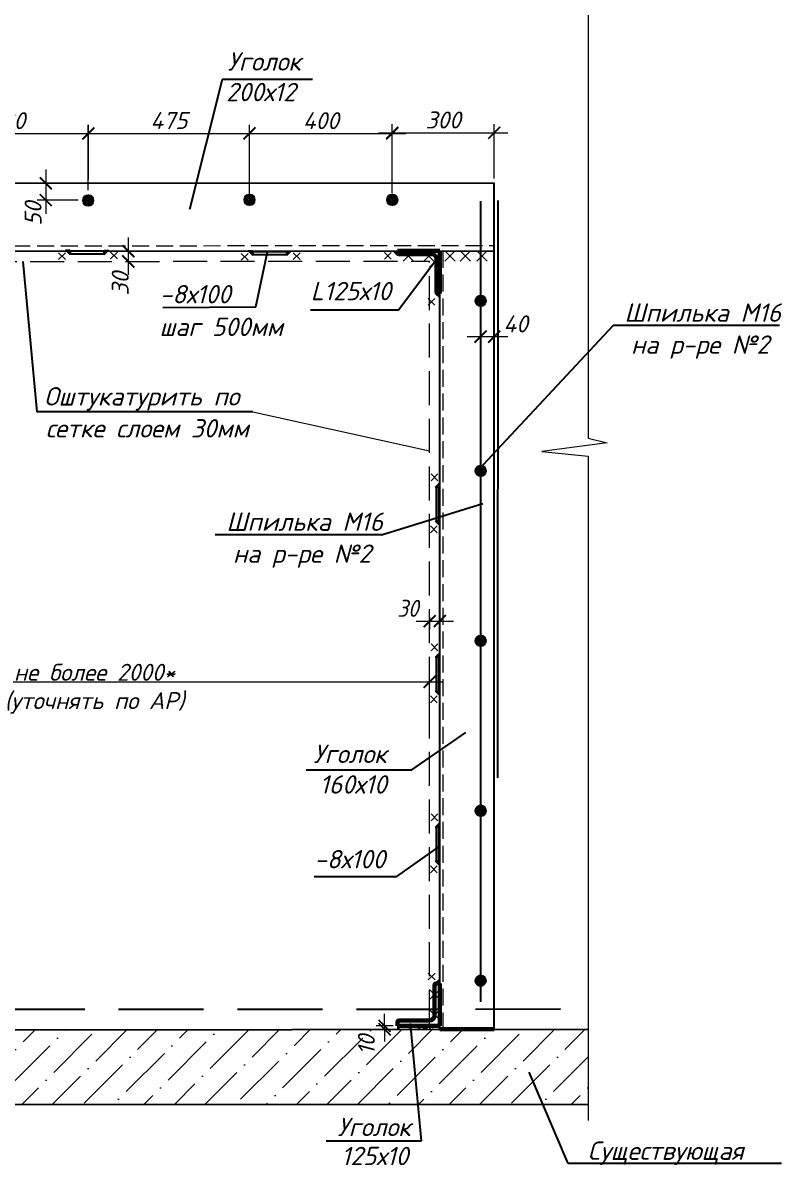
# Model space of a CAD drawing. Header units: millimetres. Extents: x 749182 to 2267578, y 70462 to 311449.
# Drawn here: x 2115148 to 2117382, y 199227 to 202588 of the extents above; entities that cross this region are included whole.
import ezdxf

# ---------------------------------------------------------------- set-up
doc = ezdxf.new("R2010")
doc.units = ezdxf.units.MM
for name, pattern in [('GOST2.303 4', [7, 5, -2, 0]), ('ГОСТ 2.303 4', [7, 5, -2, 0]), ('осеваяX2', [4, 2.5, -0.5, 0.5, -0.5])]:
    doc.linetypes.add(name, pattern=pattern)
doc.layers.get('Defpoints').update_dxf_attribs({"color": 255})
for name, color, linetype, lineweight in [('1Стены', 252, 'Continuous', 25), ('монолит', 176, 'Continuous', 50), ('Оси', 165, 'осеваяX2', 13), ('Размер', 7, 'Continuous', 13), ('сварка', 156, 'Continuous', 9), ('штрих', 8, 'Continuous', 5), ('штриховка кирпич', 42, 'Continuous', 5)]:
    doc.layers.add(name, color=color, linetype=linetype, lineweight=lineweight)
doc.layers.add('CS_UNPLOTTED', color=254, linetype='Continuous', plot=False)
doc.layers.add('металл', color=124, linetype='Continuous')
doc.layers.add('Текст', color=7, linetype='Continuous')
doc.styles.add('GOST 2.304_new', font='isocpeur.ttf', dxfattribs={"width": 0.9, "oblique": 15})
doc.styles.add('М2', font='isocpeui.ttf')
doc.dimstyles.new('SPDS', dxfattribs={"dimscale": 25, "dimtxt": 2.5, "dimasz": 1.77, "dimexe": 1.25, "dimexo": 0.625, "dimtad": 1, "dimdec": 0, "dimrnd": 0.001, "dimtxsty": 'GOST 2.304_new', "dimblk": 'ARCHTICK', "dimcen": 2.5, "dimdle": 2, "dimclrt": 256, "dimazin": 2, "dimtfac": 0.75, "dimtdec": 0, "dimtmove": 1, "dimatfit": 3, "dimfxl": 0, "dimtolj": 1, "dimlwd": 9, "dimlwe": 9, "dimarcsym": 0})
doc.dimstyles.new('SPDS 1_20', dxfattribs={"dimscale": 20, "dimtxt": 2.5, "dimasz": 1.77, "dimexe": 1.25, "dimexo": 0.625, "dimtad": 1, "dimdec": 0, "dimrnd": 0.001, "dimtxsty": 'М2', "dimblk": 'ARCHTICK', "dimcen": 2.5, "dimdle": 2, "dimclrt": 256, "dimadec": 0, "dimazin": 2, "dimtfac": 0.75, "dimtdec": 0, "dimtmove": 1, "dimatfit": 3, "dimfxl": 0, "dimtolj": 1, "dimlwd": 9, "dimlwe": 9, "dimarcsym": 0})

# ---------------------------------------------------------------- blocks, each defined once
blk = doc.blocks.new('_ArchTick')
at = {"color": 0, "linetype": 'ByBlock', "const_width": 0.15}
blk.add_lwpolyline([(-0.5, -0.5), (0.5, 0.5)], dxfattribs=at)
blk = doc.blocks.new('*D2992')
at = {"color": 0, "lineweight": 9, "ltscale": 20, "transparency": 16777216}
for p, q in [((2116304.7, 200827.7), (2116414.7, 200827.7)), ((2116344.7, 200838.8), (2116344.7, 200802.7)), ((2116374.7, 200838.8), (2116374.7, 200802.7))]:
    blk.add_line(p, q, dxfattribs=at)
at = {"layer": 'Defpoints', "color": 0, "lineweight": 20, "ltscale": 20, "transparency": 16777216}
for p in [(2116344.7, 200851.3), (2116374.7, 200851.3), (2116374.7, 200827.7)]:
    blk.add_point(p, dxfattribs=at)
at = {"color": 0, "lineweight": 9, "ltscale": 20, "transparency": 16777216, "xscale": 35.4, "yscale": 35.4, "zscale": 35.4, "rotation": 180}
blk.add_blockref('_ArchTick', (2116344.7, 200827.7), dxfattribs=at)
at = {"color": 0, "lineweight": 9, "ltscale": 20, "transparency": 16777216, "xscale": 35.4, "yscale": 35.4, "zscale": 35.4}
blk.add_blockref('_ArchTick', (2116374.7, 200827.7), dxfattribs=at)
at = {"ltscale": 20, "transparency": 16777216, "insert": (2116280.4, 200865.2), "char_height": 50, "attachment_point": 5, "style": 'GOST 2.304_new'}
blk.add_mtext('\\A1;30', dxfattribs=at)
blk = doc.blocks.new('свар')
at = {"layer": 'сварка', "color": 0, "linetype": 'Continuous', "ltscale": 10}
for p, q in [((10, 10), (-10, -10)), ((-10, 10), (10, -10))]:
    blk.add_line(p, q, dxfattribs=at)
blk = doc.blocks.new('*D3006')
at = {"color": 0, "lineweight": 9, "ltscale": 20, "transparency": 16777216}
for p, q in [((2116212.3, 199636.8), (2116212.3, 199672.2)), ((2116237.2, 199636.8), (2116187.3, 199636.8)), ((2116212.3, 199636.8), (2116212.3, 199626.8)), ((2116237.2, 199626.8), (2116187.3, 199626.8)), ((2116212.3, 199626.8), (2116212.3, 199591.4))]:
    blk.add_line(p, q, dxfattribs=at)
at = {"layer": 'Defpoints', "color": 0, "lineweight": 20, "ltscale": 20, "transparency": 16777216}
for p in [(2116249.7, 199636.8), (2116212.3, 199626.8), (2116249.7, 199626.8)]:
    blk.add_point(p, dxfattribs=at)
at = {"color": 0, "lineweight": 9, "ltscale": 20, "transparency": 16777216, "xscale": 35.4, "yscale": 35.4, "zscale": 35.4}
for p, rotation in [((2116212.3, 199636.8), 270), ((2116212.3, 199626.8), 90)]:
    blk.add_blockref('_ArchTick', p, dxfattribs=dict(at, rotation=rotation))
at = {"ltscale": 20, "transparency": 16777216, "insert": (2116158.4, 199581.1), "char_height": 50, "attachment_point": 5, "rotation": 90, "style": 'М2'}
blk.add_mtext('\\A1;10', dxfattribs=at)
blk = doc.blocks.new('м16')
at = {"layer": 'металл', "lineweight": 30, "ltscale": 20}
for p, q in [((-11, 6.4), (0, 12.7)), ((-11, -6.4), (-11, 6.4)), ((0, 12.7), (11, 6.4)), ((11, 6.4), (11, -6.4)), ((0, -12.7), (-11, -6.4)), ((11, -6.4), (0, -12.7))]:
    blk.add_line(p, q, dxfattribs=at)
blk.add_circle((0, 0), 15, dxfattribs=at)
for radius, start, end in [(10.4, 0, 180), (10.4, 180, 0), (6.92, 0, 180), (6.92, 180, 0)]:
    blk.add_arc((0, 0), radius, start, end, dxfattribs=at)
at = {"layer": 'металл', "linetype": 'Continuous', "lineweight": 25, "ltscale": 20}
blk.add_arc((0, 0), 8, 255, 165, dxfattribs=at)
at = {"layer": 'Оси', "ltscale": 20}
for p, q in [((17, 0), (-17.3, 0)), ((0, 17.3), (0, -17.3))]:
    blk.add_line(p, q, dxfattribs=at)
blk = doc.blocks.new('*D3010')
at = {"color": 0, "lineweight": 9, "ltscale": 20, "transparency": 16777216}
for p, q in [((2115774.7, 202262.3), (2116274.6, 202262.3)), ((2115814.7, 202079.3), (2115814.7, 202287.3)), ((2116234.6, 202086.2), (2116234.6, 202287.3))]:
    blk.add_line(p, q, dxfattribs=at)
at = {"layer": 'Defpoints', "color": 0, "lineweight": 20, "ltscale": 20, "transparency": 16777216}
for p in [(2116234.6, 202262.3), (2115814.7, 202066.8), (2116234.6, 202073.7)]:
    blk.add_point(p, dxfattribs=at)
at = {"color": 0, "lineweight": 9, "ltscale": 20, "transparency": 16777216, "xscale": 35.4, "yscale": 35.4, "zscale": 35.4, "rotation": 180}
blk.add_blockref('_ArchTick', (2115814.7, 202262.3), dxfattribs=at)
at = {"color": 0, "lineweight": 9, "ltscale": 20, "transparency": 16777216, "xscale": 35.4, "yscale": 35.4, "zscale": 35.4}
blk.add_blockref('_ArchTick', (2116234.6, 202262.3), dxfattribs=at)
at = {"ltscale": 20, "transparency": 16777216, "insert": (2116024.6, 202299.8), "char_height": 50, "attachment_point": 5, "style": 'М2'}
blk.add_mtext('\\A1;400', dxfattribs=at)
blk = doc.blocks.new('*D3011')
at = {"color": 0, "lineweight": 9, "ltscale": 20, "transparency": 16777216}
for p, q in [((2116194.6, 202264.3), (2116574.7, 202264.3)), ((2116234.6, 202086.2), (2116234.6, 202289.3)), ((2116534.7, 202129.3), (2116534.7, 202289.3))]:
    blk.add_line(p, q, dxfattribs=at)
at = {"layer": 'Defpoints', "color": 0, "lineweight": 20, "ltscale": 20, "transparency": 16777216}
for p in [(2116534.7, 202264.3), (2116534.7, 202116.8), (2116234.6, 202073.7)]:
    blk.add_point(p, dxfattribs=at)
at = {"color": 0, "lineweight": 9, "ltscale": 20, "transparency": 16777216, "xscale": 35.4, "yscale": 35.4, "zscale": 35.4, "rotation": 180}
blk.add_blockref('_ArchTick', (2116234.6, 202264.3), dxfattribs=at)
at = {"color": 0, "lineweight": 9, "ltscale": 20, "transparency": 16777216, "xscale": 35.4, "yscale": 35.4, "zscale": 35.4}
blk.add_blockref('_ArchTick', (2116534.7, 202264.3), dxfattribs=at)
at = {"ltscale": 20, "transparency": 16777216, "insert": (2116384.6, 202301.8), "char_height": 50, "attachment_point": 5, "style": 'М2'}
blk.add_mtext('\\A1;300', dxfattribs=at)
blk = doc.blocks.new('*D2994')
at = {"color": 0, "lineweight": 9, "ltscale": 20, "transparency": 16777216}
for p, q in [((2114289.9, 200648.8), (2116384.7, 200648.8)), ((2114329.9, 200613.5), (2114329.9, 200673.8)), ((2116344.7, 200497.7), (2116344.7, 200673.8))]:
    blk.add_line(p, q, dxfattribs=at)
at = {"layer": 'Defpoints', "color": 0, "lineweight": 20, "ltscale": 20, "transparency": 16777216}
for p in [(2116344.7, 200648.8), (2114329.9, 200601), (2116344.7, 200485.2)]:
    blk.add_point(p, dxfattribs=at)
at = {"color": 0, "lineweight": 9, "ltscale": 20, "transparency": 16777216, "xscale": 35.4, "yscale": 35.4, "zscale": 35.4, "rotation": 180}
blk.add_blockref('_ArchTick', (2114329.9, 200648.8), dxfattribs=at)
at = {"color": 0, "lineweight": 9, "ltscale": 20, "transparency": 16777216, "xscale": 35.4, "yscale": 35.4, "zscale": 35.4}
blk.add_blockref('_ArchTick', (2116344.7, 200648.8), dxfattribs=at)
at = {"ltscale": 20, "transparency": 16777216, "insert": (2115358.8, 200628.7), "char_height": 50, "width": 743.323, "attachment_point": 5, "style": 'М2'}
blk.add_mtext('\\A1;не более 2000*\\P(уточнять по АР)', dxfattribs=at)
blk = doc.blocks.new('*D2996')
at = {"layer": 'Defpoints', "color": 0, "lineweight": 20, "ltscale": 100, "transparency": 16777216}
for p in [(2115340.3, 202262.3), (2114859.9, 202108.3), (2115340.3, 202082.4)]:
    blk.add_point(p, dxfattribs=at)
at = {"layer": 'Размер', "color": 0, "lineweight": 9, "ltscale": 100, "transparency": 16777216}
for p, q in [((2114819.9, 202262.3), (2115380.3, 202262.3)), ((2114859.9, 202120.8), (2114859.9, 202287.3)), ((2115340.3, 202094.9), (2115340.3, 202287.3))]:
    blk.add_line(p, q, dxfattribs=at)
at = {"layer": 'Размер', "color": 0, "lineweight": 9, "ltscale": 100, "transparency": 16777216, "xscale": 35.4, "yscale": 35.4, "zscale": 35.4, "rotation": 180}
blk.add_blockref('_ArchTick', (2114859.9, 202262.3), dxfattribs=at)
at = {"layer": 'Размер', "color": 0, "lineweight": 9, "ltscale": 100, "transparency": 16777216, "xscale": 35.4, "yscale": 35.4, "zscale": 35.4}
blk.add_blockref('_ArchTick', (2115340.3, 202262.3), dxfattribs=at)
at = {"layer": 'Размер', "ltscale": 100, "transparency": 16777216, "insert": (2115100.1, 202299.8), "char_height": 50, "attachment_point": 5, "style": 'М2'}
blk.add_mtext('\\A1;480', dxfattribs=at)
blk = doc.blocks.new('*D2997')
at = {"layer": 'Defpoints', "color": 0, "lineweight": 20, "ltscale": 100, "transparency": 16777216}
for p in [(2115814.7, 202262.3), (2115340.7, 202115.6), (2115814.7, 202096.3)]:
    blk.add_point(p, dxfattribs=at)
at = {"layer": 'Размер', "color": 0, "lineweight": 9, "ltscale": 100, "transparency": 16777216}
for p, q in [((2115300.7, 202262.3), (2115854.7, 202262.3)), ((2115340.7, 202128.1), (2115340.7, 202287.3)), ((2115814.7, 202108.8), (2115814.7, 202287.3))]:
    blk.add_line(p, q, dxfattribs=at)
at = {"layer": 'Размер', "color": 0, "lineweight": 9, "ltscale": 100, "transparency": 16777216, "xscale": 35.4, "yscale": 35.4, "zscale": 35.4, "rotation": 180}
blk.add_blockref('_ArchTick', (2115340.7, 202262.3), dxfattribs=at)
at = {"layer": 'Размер', "color": 0, "lineweight": 9, "ltscale": 100, "transparency": 16777216, "xscale": 35.4, "yscale": 35.4, "zscale": 35.4}
blk.add_blockref('_ArchTick', (2115814.7, 202262.3), dxfattribs=at)
at = {"layer": 'Размер', "ltscale": 100, "transparency": 16777216, "insert": (2115577.7, 202300.2), "char_height": 50, "attachment_point": 5, "style": 'М2'}
blk.add_mtext('\\A1;475', dxfattribs=at)
blk = doc.blocks.new('*D2998')
at = {"layer": 'Defpoints', "color": 0, "lineweight": 20, "ltscale": 100, "transparency": 16777216}
for p in [(2115458, 201915.9), (2115458.1, 201885.9), (2115458.1, 201885.9)]:
    blk.add_point(p, dxfattribs=at)
at = {"layer": 'Размер', "color": 0, "lineweight": 9, "ltscale": 100, "transparency": 16777216}
for p, q in [((2115458.1, 201955.9), (2115458.1, 201845.9)), ((2115470.5, 201915.9), (2115483.1, 201915.9)), ((2115470.6, 201885.9), (2115483.1, 201885.9))]:
    blk.add_line(p, q, dxfattribs=at)
at = {"layer": 'Размер', "color": 0, "lineweight": 9, "ltscale": 100, "transparency": 16777216, "xscale": 35.4, "yscale": 35.4, "zscale": 35.4}
for p, rotation in [((2115458.1, 201915.9), 90), ((2115458.1, 201885.9), 270)]:
    blk.add_blockref('_ArchTick', p, dxfattribs=dict(at, rotation=rotation))
at = {"layer": 'Размер', "ltscale": 100, "transparency": 16777216, "insert": (2115434.4, 201820.1), "char_height": 50, "attachment_point": 5, "rotation": 90, "style": 'М2'}
blk.add_mtext('\\A1;30', dxfattribs=at)
blk = doc.blocks.new('*D3012')
at = {"layer": 'Defpoints', "color": 0, "lineweight": 20, "ltscale": 20, "transparency": 16777216}
for p in [(2116534.7, 201755), (2116494.7, 201752.8), (2116534.7, 201664.5)]:
    blk.add_point(p, dxfattribs=at)
at = {"layer": 'Размер', "color": 0, "lineweight": 9, "ltscale": 20, "transparency": 16777216}
for p, q in [((2116494.7, 201740.3), (2116494.7, 201639.5)), ((2116534.7, 201742.5), (2116534.7, 201639.5)), ((2116454.7, 201664.5), (2116574.7, 201664.5))]:
    blk.add_line(p, q, dxfattribs=at)
at = {"layer": 'Размер', "color": 0, "lineweight": 9, "ltscale": 20, "transparency": 16777216, "xscale": 35.4, "yscale": 35.4, "zscale": 35.4, "rotation": 180}
blk.add_blockref('_ArchTick', (2116494.7, 201664.5), dxfattribs=at)
at = {"layer": 'Размер', "color": 0, "lineweight": 9, "ltscale": 20, "transparency": 16777216, "xscale": 35.4, "yscale": 35.4, "zscale": 35.4}
blk.add_blockref('_ArchTick', (2116534.7, 201664.5), dxfattribs=at)
at = {"layer": 'Размер', "ltscale": 20, "transparency": 16777216, "insert": (2116597.6, 201702), "char_height": 50, "attachment_point": 5, "style": 'М2'}
blk.add_mtext('\\A1;40', dxfattribs=at)
blk = doc.blocks.new('*D2993')
at = {"layer": 'Defpoints', "color": 0, "lineweight": 20, "ltscale": 100, "transparency": 16777216}
for p in [(2115227.2, 202115.7), (2115215.5, 202066.1), (2115322.9, 202066.1)]:
    blk.add_point(p, dxfattribs=at)
at = {"layer": 'Размер', "color": 0, "lineweight": 9, "ltscale": 100, "transparency": 16777216}
for p, q in [((2115215.5, 202155.7), (2115215.5, 202026.1)), ((2115214.7, 202115.7), (2115190.5, 202115.7)), ((2115310.4, 202066.1), (2115190.5, 202066.1))]:
    blk.add_line(p, q, dxfattribs=at)
at = {"layer": 'Размер', "color": 0, "lineweight": 9, "ltscale": 100, "transparency": 16777216, "xscale": 35.4, "yscale": 35.4, "zscale": 35.4}
for p, rotation in [((2115215.5, 202115.7), 90), ((2115215.5, 202066.1), 270)]:
    blk.add_blockref('_ArchTick', p, dxfattribs=dict(at, rotation=rotation))
at = {"layer": 'Размер', "ltscale": 100, "transparency": 16777216, "insert": (2115178, 202026.1), "char_height": 50, "attachment_point": 5, "rotation": 90, "style": 'М2'}
blk.add_mtext('\\A1;50', dxfattribs=at)

msp = doc.modelspace()

# ---------------------------------------------------------------- hatches: boundary and pattern name
at = {"layer": 'Размер', "ltscale": 20}
h = msp.add_hatch(dxfattribs=at)
h.set_pattern_fill('AR-SAND', color=256, scale=0.3)
h.set_pattern_definition([(37.5, (1339896.682, 552389.063), (-0.48000939, 14.68239712), [0, -11.5824, 0, -12.954, 0, -12.3825]), (7.5, (1339896.682, 552389.063), (13.4856985, 21.504753), [0, -6.2484, 0, -10.4394, 0, -4.0005]), (327.5, (1339887.309, 552389.063), (23.7297711, 0.04311554), [0, -3.81, 0, -13.716, 0, -17.907]), (317.5, (1339887.31, 552389.063), (22.90669357, 6.6878797), [0, -1.905, 0, -8.9916, 0, -10.287])])
h.paths.add_polyline_path([(2116249.7124, 199636.8098), (2116344.7124, 199636.8098), (2116344.7124, 199626.8098), (2116249.7124, 199626.8098)])
h.paths.add_polyline_path([(2116344.7124, 199636.8098), (2116374.7124, 199636.8098), (2116374.7124, 199626.8098), (2116344.7124, 199626.8098)])
at = {"layer": 'сварка', "linetype": 'Continuous', "ltscale": 5}
for points in [[(2115287.1865, 201918.8163), (2115273.543, 201918.8163), (2115287.1865, 201905.1729)], [(2115387.3821, 201918.8163), (2115401.0255, 201918.8163), (2115387.3821, 201905.1729)], [(2115824.6048, 201916.8098), (2115810.9614, 201916.8098), (2115824.6048, 201903.1663)], [(2115924.8004, 201916.8098), (2115938.4438, 201916.8098), (2115924.8004, 201903.1663)], [(2116249.7026, 201916.8098), (2116249.7026, 201903.1663), (2116236.0592, 201916.8098)], [(2116374.7026, 201791.8098), (2116361.0592, 201791.8098), (2116374.7026, 201778.1663)], [(2116374.7026, 201221.9076), (2116374.7026, 201235.551), (2116361.0592, 201221.9076)], [(2116374.7026, 201121.712), (2116374.7026, 201108.0685), (2116361.0592, 201121.712)], [(2116374.7026, 200721.9076), (2116374.7026, 200735.551), (2116361.0592, 200721.9076)], [(2116374.7026, 200721.9076), (2116374.7026, 200735.551), (2116361.0592, 200721.9076)], [(2116374.7026, 200621.712), (2116374.7026, 200608.0685), (2116361.0592, 200621.712)], [(2116374.7026, 200221.9076), (2116374.7026, 200235.551), (2116361.0592, 200221.9076)], [(2116374.7026, 200121.712), (2116374.7026, 200108.0685), (2116361.0592, 200121.712)], [(2116374.7026, 199761.8098), (2116374.7026, 199775.4532), (2116361.0592, 199761.8098)]]:
    msp.add_hatch(color=0, dxfattribs=at).paths.add_polyline_path(points, flags=0)
at = {"layer": 'штрих', "ltscale": 15}
h = msp.add_hatch(dxfattribs=at)
h.set_pattern_fill('ANSI36', color=256, scale=20)
h.set_pattern_definition([(45, (-39777409.243, -1371438.85), (33.67596045, 123.47852166), [158.75, -31.75, 0, -31.75])])
h.paths.add_polyline_path([(2113679.8125, 199626.8098), (2113679.8125, 199406.8098), (2116810.8792, 199406.8098), (2116810.8792, 199626.8098)])

# ---------------------------------------------------------------- linework, layer by layer
at = {"ltscale": 100}
for p, q in [((2115733.9711, 202420.8238), (2115638.0778, 202038.9753)), ((2115833.7426, 201751.9583), (2115867.915, 201913.8007)), ((2116252.7898, 201742.8826), (2116374.7026, 201904.918)), ((2115148.3617, 201885.6192), (2115189.3692, 201443.1803)), ((2115559.7778, 201749.9532), (2115833.7426, 201751.9583)), ((2115994.6594, 201742.8826), (2116252.7898, 201742.8826)), ((2116884.528, 201696.7799), (2116486.9752, 201271.8752)), ((2117374.1903, 201696.7799), (2116884.528, 201696.7799)), ((2115824.7112, 201443.1803), (2115189.3692, 201443.1803)), ((2116203.126, 201081.7678), (2116501.1088, 201173.7881)), ((2116203.126, 201081.7678), (2115713.4638, 201081.7678)), ((2116248.0612, 200076.8514), (2116371.6935, 200163.4077)), ((2116005.4576, 200076.8514), (2116248.0612, 200076.8514)), ((2116321.1582, 199299.1482), (2116287.9972, 199644.2705)), ((2116752.3085, 199231.853), (2116637.2559, 199501.2658)), ((2116040.2776, 199299.1482), (2116321.1582, 199299.1482)), ((2117379.8125, 199231.853), (2116752.3085, 199231.853))]:
    msp.add_line(p, q, dxfattribs=at)
at = {"ltscale": 20}
msp.add_line((2116292.7368, 200390.2527), (2116451.0762, 200500.2227), dxfattribs=at)
at = {"color": 0, "ltscale": 20}
for points in [[(2116000.1895, 202420.8238), (2115733.9711, 202420.8238)], [(2115981.4533, 200390.2527), (2116292.7368, 200390.2527)]]:
    msp.add_lwpolyline(points, dxfattribs=at)
at = {"layer": '1Стены', "color": 0, "linetype": 'ГОСТ 2.303 4', "lineweight": 13, "ltscale": 10}
for p, q in [((2114139.866, 201930.8047), (2116534.7026, 201932.8098)), ((2116384.7026, 199626.8098), (2116384.7026, 201916.8098))]:
    msp.add_line(p, q, dxfattribs=at)
at = {"layer": '1Стены', "color": 0, "linetype": 'ГОСТ 2.303 4', "lineweight": 13, "ltscale": 20}
for p in [(2114329.866, 201884.8047), (2116344.7026, 199642.8098)]:
    msp.add_line(p, (2116344.7026, 201886.8098), dxfattribs=at)
at = {"layer": '1Стены', "color": 0, "linetype": 'GOST2.303 4', "ltscale": 50}
msp.add_line((2113679.8125, 199684.8047), (2116810.8792, 199686.8098), dxfattribs=at)
at = {"layer": '1Стены', "color": 0, "linetype": 'ГОСТ 2.303 4', "lineweight": 13, "ltscale": 50}
msp.add_line((2114299.866, 199624.8047), (2116374.6928, 199626.8098), dxfattribs=at)
at = {"layer": 'CS_UNPLOTTED', "ltscale": 20}
for p, q in [((2116494.3929, 202063.0889), (2116494.7026, 199708.0683)), ((2116545.0123, 202065.094), (2116544.7026, 200366.8098))]:
    msp.add_line(p, q, dxfattribs=at)
at = {"layer": 'металл', "color": 0, "ltscale": 20}
for p, q in [((2114139.866, 202114.8047), (2116534.7026, 202116.8098)), ((2116534.7026, 199626.8098), (2116534.7026, 202116.8098)), ((2114139.866, 201914.8047), (2116534.7026, 201916.8098)), ((2116374.7026, 199626.8098), (2116374.7026, 201916.8098))]:
    msp.add_line(p, q, dxfattribs=at)
at = {"layer": 'металл', "color": 0, "linetype": 'Continuous', "lineweight": 60, "ltscale": 20}
for p, q in [((2116249.7026, 201916.8098), (2116249.7026, 201911.4098)), ((2116374.7026, 201916.8098), (2116249.7026, 201916.8098)), ((2116254.3026, 201906.8098), (2116350.7026, 201906.8098)), ((2116364.7026, 201892.8098), (2116364.7026, 201796.4098)), ((2116374.7026, 201791.8098), (2116374.7026, 201916.8098)), ((2116369.3026, 201791.8098), (2116374.7026, 201791.8098)), ((2116358.7026, 199666.8098), (2116358.7026, 199757.2098)), ((2116363.3026, 199761.8098), (2116374.7026, 199761.8098)), ((2116374.7026, 199761.8098), (2116374.7026, 199636.8098)), ((2116249.7026, 199648.2098), (2116249.7026, 199636.8098)), ((2116254.3026, 199652.8098), (2116344.7026, 199652.8098)), ((2116534.7026, 199626.8098), (2116374.7124, 199626.8098))]:
    msp.add_line(p, q, dxfattribs=at)
at = {"layer": 'металл', "color": 0, "linetype": 'Continuous', "lineweight": 60, "ltscale": 20, "extrusion": (0, 0, -1)}
msp.add_line((2116374.7026, 199636.8098), (2116249.7026, 199636.8098), dxfattribs=at)
at = {"layer": 'металл', "color": 0, "ltscale": 20}
for points in [[(2115287.2843, 201915.8072), (2115287.2843, 201907.8072), (2115387.2843, 201907.8072), (2115387.2843, 201915.8072)], [(2115824.7026, 201913.8007), (2115824.7026, 201905.8007), (2115924.7026, 201905.8007), (2115924.7026, 201913.8007)], [(2116371.6935, 201221.8098), (2116363.6935, 201221.8098), (2116363.6935, 201121.8098), (2116371.6935, 201121.8098)], [(2116371.6935, 200721.8098), (2116363.6935, 200721.8098), (2116363.6935, 200621.8098), (2116371.6935, 200621.8098)], [(2116371.6935, 200221.8098), (2116363.6935, 200221.8098), (2116363.6935, 200121.8098), (2116371.6935, 200121.8098)]]:
    msp.add_lwpolyline(points, close=True, dxfattribs=at)
at = {"layer": 'металл', "color": 0, "linetype": 'Continuous', "lineweight": 60, "ltscale": 20}
for centre, radius, start, end in [((2116254.3026, 201911.4098), 4.6, 180, 270), ((2116350.7026, 201892.8098), 14, 0, 90), ((2116369.3026, 201796.4098), 4.6, 180, 270), ((2116363.3026, 199757.2098), 4.6, 90, 180), ((2116254.3026, 199648.2098), 4.6, 90, 180), ((2116344.7026, 199666.8098), 14, 270, 0)]:
    msp.add_arc(centre, radius, start, end, dxfattribs=at)
at = {"layer": 'монолит', "color": 0, "lineweight": 25, "ltscale": 100}
for p, q in [((2113679.8125, 199624.8047), (2116810.8792, 199626.8098)), ((2113679.8125, 199404.8047), (2116810.8792, 199406.8098))]:
    msp.add_line(p, q, dxfattribs=at)
at = {"layer": 'Размер', "ltscale": 100}
msp.add_line((2115824.7112, 201443.1803), (2116344.7026, 201328.1693), dxfattribs=at)
at = {"layer": 'Размер', "color": 0, "ltscale": 20}
msp.add_lwpolyline([(2116374.7124, 199636.8098), (2116249.7124, 199636.8098), (2116249.7124, 199626.8098), (2116374.7124, 199626.8098)], close=True, dxfattribs=at)
at = {"layer": 'сварка', "color": 0, "linetype": 'Continuous', "ltscale": 5}
for p, q in [((2115287.1865, 201918.8163), (2115273.543, 201918.8163)), ((2115273.543, 201918.8163), (2115287.1865, 201905.1729)), ((2115287.1865, 201905.1729), (2115287.1865, 201918.8163)), ((2115387.3821, 201918.8163), (2115401.0255, 201918.8163)), ((2115401.0255, 201918.8163), (2115387.3821, 201905.1729)), ((2115387.3821, 201905.1729), (2115387.3821, 201918.8163)), ((2115824.6048, 201916.8098), (2115810.9614, 201916.8098)), ((2115810.9614, 201916.8098), (2115824.6048, 201903.1663)), ((2115824.6048, 201903.1663), (2115824.6048, 201916.8098)), ((2115924.8004, 201916.8098), (2115938.4438, 201916.8098)), ((2115938.4438, 201916.8098), (2115924.8004, 201903.1663)), ((2115924.8004, 201903.1663), (2115924.8004, 201916.8098)), ((2116249.7026, 201903.1663), (2116236.0592, 201916.8098)), ((2116236.0592, 201916.8098), (2116249.7026, 201916.8098)), ((2116249.7026, 201916.8098), (2116249.7026, 201903.1663)), ((2116374.7026, 201791.8098), (2116361.0592, 201791.8098)), ((2116361.0592, 201791.8098), (2116374.7026, 201778.1663)), ((2116374.7026, 201778.1663), (2116374.7026, 201791.8098)), ((2116374.7026, 201235.551), (2116361.0592, 201221.9076)), ((2116361.0592, 201221.9076), (2116374.7026, 201221.9076)), ((2116374.7026, 201221.9076), (2116374.7026, 201235.551)), ((2116374.7026, 201108.0685), (2116361.0592, 201121.712)), ((2116361.0592, 201121.712), (2116374.7026, 201121.712)), ((2116374.7026, 201121.712), (2116374.7026, 201108.0685)), ((2116374.7026, 200735.551), (2116361.0592, 200721.9076)), ((2116374.7026, 200735.551), (2116361.0592, 200721.9076)), ((2116361.0592, 200721.9076), (2116374.7026, 200721.9076)), ((2116361.0592, 200721.9076), (2116374.7026, 200721.9076)), ((2116374.7026, 200721.9076), (2116374.7026, 200735.551)), ((2116374.7026, 200721.9076), (2116374.7026, 200735.551)), ((2116374.7026, 200608.0685), (2116361.0592, 200621.712)), ((2116361.0592, 200621.712), (2116374.7026, 200621.712)), ((2116374.7026, 200621.712), (2116374.7026, 200608.0685)), ((2116374.7026, 200235.551), (2116361.0592, 200221.9076)), ((2116361.0592, 200221.9076), (2116374.7026, 200221.9076)), ((2116374.7026, 200221.9076), (2116374.7026, 200235.551)), ((2116374.7026, 200108.0685), (2116361.0592, 200121.712)), ((2116361.0592, 200121.712), (2116374.7026, 200121.712)), ((2116374.7026, 200121.712), (2116374.7026, 200108.0685)), ((2116374.7026, 199775.4532), (2116361.0592, 199761.8098)), ((2116374.7026, 199761.8098), (2116374.7026, 199775.4532)), ((2116361.0592, 199761.8098), (2116374.7026, 199761.8098))]:
    msp.add_line(p, q, dxfattribs=at)
at = {"layer": 'сварка', "color": 0, "linetype": 'Continuous', "ltscale": 15}
for p, q in [((2116249.7026, 201916.8098), (2116374.7026, 201916.8098)), ((2116267.2026, 201916.8098), (2116297.2026, 201886.8098)), ((2116297.2026, 201916.8098), (2116267.2026, 201886.8098)), ((2116327.2026, 201916.8098), (2116357.2026, 201886.8098)), ((2116357.2026, 201916.8098), (2116327.2026, 201886.8098)), ((2116374.7026, 201869.3098), (2116344.7026, 201899.3098)), ((2116374.7026, 201899.3098), (2116344.7026, 201869.3098)), ((2116374.7026, 201791.8098), (2116374.7026, 201916.8098)), ((2116419.4675, 201916.8098), (2116389.4675, 201886.8098)), ((2116389.4675, 201916.8098), (2116419.4675, 201886.8098)), ((2116464.9604, 201916.8098), (2116434.9604, 201886.8098)), ((2116434.9604, 201916.8098), (2116464.9604, 201886.8098)), ((2116513.7365, 201916.8098), (2116483.7365, 201886.8098)), ((2116483.7365, 201916.8098), (2116513.7365, 201886.8098)), ((2116374.7124, 199744.3098), (2116344.7124, 199714.3098)), ((2116374.7124, 199714.3098), (2116344.7124, 199744.3098)), ((2116374.7124, 199761.8098), (2116374.7124, 199636.8098)), ((2116374.7124, 199684.3098), (2116344.7124, 199654.3098)), ((2116374.7124, 199654.3098), (2116344.7124, 199684.3098))]:
    msp.add_line(p, q, dxfattribs=at)
at = {"layer": 'штриховка кирпич', "color": 0, "linetype": 'Continuous', "ltscale": 15}
msp.add_lwpolyline([(2116811.1888, 203064.8527), (2116810.8792, 201365.5848), (2116867.1292, 201352.4598), (2116674.6292, 201326.2098), (2116810.8792, 201313.0848), (2116810.8792, 199358.7457)], dxfattribs=at)

# ---------------------------------------------------------------- block references
at = {"layer": 'Размер'}
msp.add_blockref('м16', (2115340.2843, 202065.1495), dxfattribs=at)
at = {"layer": 'Размер', "xscale": -1}
for p in [(2115814.7026, 202066.8098), (2116234.7026, 202066.8098)]:
    msp.add_blockref('м16', p, dxfattribs=at)
at = {"layer": 'Размер', "color": 0, "xscale": -1}
for p in [(2115263.1406, 201901.0573), (2115416.0147, 201903.0609), (2115800.5589, 201899.0508), (2115953.433, 201901.0544), (2116221.6562, 201902.0806), (2116350.4028, 201766.8601)]:
    msp.add_blockref('свар', p, dxfattribs=at)
at = {"layer": 'Размер', "rotation": 270.0000000001111}
for p in [(2116494.7026, 201769.8047), (2116494.7026, 201769.8047), (2116494.7026, 201269.8047), (2116494.7026, 200769.8047), (2116494.7026, 200269.8047), (2116494.7026, 199769.8047)]:
    msp.add_blockref('м16', p, dxfattribs=at)
at = {"layer": 'Размер', "color": 0, "rotation": 270.0000000023722}
for p in [(2116358.9472, 201250.5402), (2116356.9436, 201097.6661), (2116358.9472, 200750.5402), (2116358.9472, 200750.5402), (2116356.9436, 200597.6661), (2116358.9472, 200250.5402), (2116356.9436, 200097.6661), (2116350.5283, 199782.0234)]:
    msp.add_blockref('свар', p, dxfattribs=at)

# ---------------------------------------------------------------- texts
at = {"color": 0, "ltscale": 20, "char_height": 54, "width": 274.710988, "style": 'М2'}
for s, insert, attachment_point in [('\\pi30.49087;Уголок \\P\\pi25.482;200х12', (2115720.1247, 202501.0147), 1), ('Уголок 160х10', (2116218.3604, 200464.2527), 3)]:
    msp.add_mtext(s, dxfattribs=dict(at, insert=insert, attachment_point=attachment_point))
at = {"layer": 'Текст', "ltscale": 20, "style": 'М2'}
for s, p in [('L125х10', (2115994.9268, 201771.6196)), ('-8х100', (2115550.795, 201762.3969)), ('Шпилька М16', (2116917.5029, 201708.1209)), ('шаг 500мм', (2115549.7811, 201666.3918)), ('на р-ре №2', (2116937.3367, 201614.1209)), ('Оштукатурить по', (2115210.6225, 201461.8615)), ('сетке слоем 30мм', (2115215.4825, 201367.8615)), ('Шпилька М16', (2115746.4386, 201093.1088)), ('на р-ре №2', (2115766.2724, 200999.1088)), ('-8х100', (2116005.4576, 200100.3801)), ('Уголок', (2116073.7529, 199312.757)), ('125х10', (2116084.4621, 199227.2646)), ('Существующая', (2116809.7801, 199242.8763))]:
    msp.add_text(s, height=54, dxfattribs=at).set_placement(p)

# ---------------------------------------------------------------- dimensions: what is measured, and where the dimension line sits
at = {"ltscale": 20}
dim = msp.add_linear_dim(base=(2116234.5886, 202262.3304), p1=(2115814.7026, 202066.8098), p2=(2116234.5886, 202073.7268), text='400', dimstyle='SPDS', override={"dimscale": 20, "dimtxsty": 'М2', "dimfxl": 1.25, "dimtfill": 0, "dimarcsym": 1}, dxfattribs=at)
dim.commit()
dim.dimension.update_dxf_attribs({"geometry": '*D3010', "text_midpoint": (2116024.6456, 202299.8304)})
dim = msp.add_linear_dim(base=(2116534.7026, 202264.3355), p1=(2116234.5886, 202073.7268), p2=(2116534.7026, 202116.8098), dimstyle='SPDS', override={"dimscale": 20, "dimtxsty": 'М2', "dimfxl": 1.25, "dimtfill": 0, "dimarcsym": 1}, dxfattribs=at)
dim.commit()
dim.dimension.update_dxf_attribs({"geometry": '*D3011', "text_midpoint": (2116384.6456, 202301.8355)})
for base, p1, p2, angle, override, picture, middle, dimtype in [((2116374.7026, 200827.7222), (2116344.7026, 200851.3051), (2116374.7026, 200851.3051), 0, {"dimscale": 20, "dimfxl": 1.25, "dimtfill": 0, "dimarcsym": 1}, '*D2992', (2116280.4087, 200827.7222), 161), ((2116212.2977, 199626.8098), (2116249.7026, 199636.8098), (2116249.7026, 199626.8098), 90, {"dimscale": 20, "dimtxsty": 'М2', "dimfxl": 1.25, "dimtfill": 0, "dimarcsym": 1}, '*D3006', (2116195.8987, 199581.1473), 160)]:
    dim = msp.add_linear_dim(base=base, p1=p1, p2=p2, angle=angle, dimstyle='SPDS', override=override, dxfattribs=at)
    dim.commit()
    dim.dimension.update_dxf_attribs({"geometry": picture, "text_midpoint": middle, "dimtype": dimtype})
dim = msp.add_linear_dim(base=(2116344.7026, 200648.7859), p1=(2114329.866, 200601.001), p2=(2116344.7026, 200485.1809), text='не более 2000*\\P(уточнять по АР)', dimstyle='SPDS', override={"dimscale": 20, "dimtxsty": 'М2', "dimfxl": 1.25, "dimtfill": 0, "dimarcsym": 1}, dxfattribs=at)
dim.commit()
dim.dimension.update_dxf_attribs({"geometry": '*D2994', "text_midpoint": (2115358.8024, 200539.5541), "dimtype": 160})
at = {"layer": 'Размер', "ltscale": 100}
dim = msp.add_linear_dim(base=(2115340.2843, 202262.3304), p1=(2114859.866, 202108.2876), p2=(2115340.2843, 202082.4351), dimstyle='SPDS 1_20', override={"dimtxsty": 'М2'}, dxfattribs=at)
dim.commit()
dim.dimension.update_dxf_attribs({"geometry": '*D2996', "text_midpoint": (2115100.0751, 202299.8304)})
dim = msp.add_linear_dim(base=(2115814.7026, 202262.3304), p1=(2115340.6831, 202115.5802), p2=(2115814.7026, 202096.2931), text='475', dimstyle='SPDS 1_20', override={"dimtxsty": 'М2'}, dxfattribs=at)
dim.commit()
dim.dimension.update_dxf_attribs({"geometry": '*D2997', "text_midpoint": (2115577.6929, 202300.1524)})
for base, p1, p2, picture, middle in [((2115215.5487, 202066.1495), (2115227.1881, 202115.715), (2115322.9391, 202066.1495), '*D2993', (2115215.5487, 202026.1495)), ((2115458.0514, 201885.9062), (2115458.0216, 201915.8905), (2115458.0514, 201885.9062), '*D2998', (2115471.9307, 201820.0648))]:
    dim = msp.add_linear_dim(base=base, p1=p1, p2=p2, angle=90, dimstyle='SPDS 1_20', override={"dimtxsty": 'М2'}, dxfattribs=at)
    dim.commit()
    dim.dimension.update_dxf_attribs({"geometry": picture, "text_midpoint": middle, "dimtype": 160})
at = {"layer": 'Размер', "ltscale": 20}
dim = msp.add_linear_dim(base=(2116534.7026, 201664.534), p1=(2116494.7026, 201752.8047), p2=(2116534.7026, 201755.022), dimstyle='SPDS', override={"dimscale": 20, "dimtxsty": 'М2', "dimfxl": 1.25, "dimtfill": 0, "dimarcsym": 1}, dxfattribs=at)
dim.commit()
dim.dimension.update_dxf_attribs({"geometry": '*D3012', "text_midpoint": (2116597.6037, 201664.534), "dimtype": 160})

doc.saveas('drawing.dxf')
